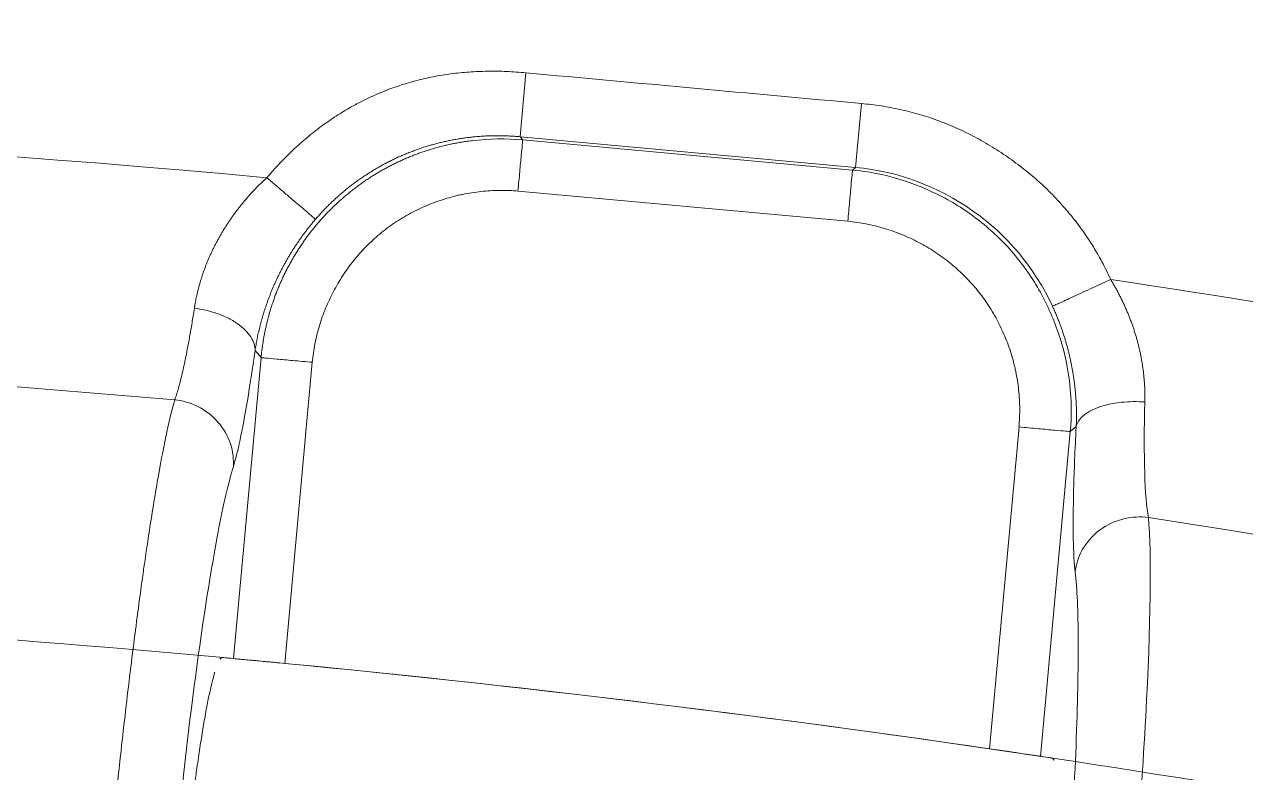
# Model space of a CAD drawing. Header units: millimetres. Extents: x 54 to 845, y 135 to 830.
# Drawn here: x 571.61 to 586.79, y 618.48 to 627.78 of the extents above; entities that cross this region are included whole.
import ezdxf

# ---------------------------------------------------------------- set-up
doc = ezdxf.new("R2010")
doc.units = ezdxf.units.MM
doc.layers.add('core', color=7, linetype='Continuous', lineweight=20)
doc.layers.add('part', color=7, linetype='Continuous', lineweight=20)

# ---------------------------------------------------------------- blocks, each defined once
blk = doc.blocks.new('电热管')
at = {"layer": 'part', "color": 6, "lineweight": 18}
blk.add_open_spline([(-1.624, 8.502), (-2.27, 9.47), (-3.712, 11.217), (-6.387, 13.321), (-9.315, 14.84), (-12.344, 15.8), (-15.328, 16.261), (-18.157, 16.3), (-20.753, 16.017), (-23.269, 15.461), (-25.688, 14.645), (-28.063, 13.55), (-30.646, 12.028), (-33.388, 9.916), (-36.122, 7.111), (-38.455, 3.936), (-40.355, 0.466), (-41.793, -3.236), (-42.76, -7.102), (-43.248, -11.063), (-43.262, -15.053), (-42.818, -19.01), (-41.935, -22.885), (-40.635, -26.64), (-38.94, -30.243), (-36.873, -33.654), (-34.2, -37.19), (-30.826, -40.713), (-26.685, -44.036), (-22.162, -46.813), (-17.326, -49.01), (-12.253, -50.613), (-7.023, -51.606), (-1.718, -51.986), (3.587, -51.767), (8.832, -50.96), (13.962, -49.588), (18.923, -47.674), (24.445, -44.841), (30.298, -40.813), (36.111, -35.344), (41.059, -29.085), (45.052, -22.172), (48.037, -14.76), (49.962, -7.007), (50.822, 0.927), (50.618, 8.9), (49.377, 16.783), (47.132, 24.448), (43.936, 31.769), (39.861, 38.634), (34.978, 44.942), (29.378, 50.62), (23.139, 55.596), (16.358, 59.813), (9.136, 63.224), (1.575, 65.786), (-6.218, 67.49), (-14.149, 68.318), (-22.126, 68.277), (-30.058, 67.378), (-37.85, 65.635), (-45.414, 63.083), (-52.669, 59.761), (-59.537, 55.71), (-65.96, 50.985), (-71.876, 45.635), (-77.232, 39.718), (-81.982, 33.303), (-86.081, 26.454), (-89.496, 19.244), (-92.209, 11.746), (-94.197, 4.026), (-95.45, -3.848), (-95.971, -11.808), (-95.754, -19.784), (-94.807, -27.707), (-93.15, -35.511), (-90.8, -43.132), (-87.78, -50.508), (-84.124, -57.59), (-79.863, -64.327), (-75.028, -70.669), (-69.666, -76.573), (-63.171, -82.602), (-55.397, -88.494), (-46.258, -93.932), (-36.577, -98.326), (-26.471, -101.627), (-16.065, -103.819), (-5.481, -104.873), (5.154, -104.793), (15.718, -103.595), (26.093, -101.291), (36.172, -97.928), (45.854, -93.547), (55.037, -88.194), (63.635, -81.943), (71.56, -74.861), (78.735, -67.024), (85.102, -58.523), (90.603, -49.44), (95.193, -39.863), (98.842, -29.887), (101.515, -19.606), (103.196, -9.118), (103.883, 1.478), (103.571, 12.089), (102.27, 22.621), (100.007, 32.989), (96.799, 43.107), (92.677, 52.889), (87.69, 62.259), (81.881, 71.14), (75.299, 79.461), (68.01, 87.164), (60.071, 94.194), (51.542, 100.497), (42.497, 106.035), (33.006, 110.771), (23.142, 114.667), (12.983, 117.703), (2.607, 119.867), (-7.913, 121.143), (-18.501, 121.527), (-29.085, 121.027), (-39.592, 119.65), (-49.948, 117.404), (-60.083, 114.315), (-69.931, 110.412), (-79.425, 105.718), (-88.504, 100.271), (-97.117, 94.116), (-105.209, 87.292), (-112.73, 79.84), (-119.637, 71.817), (-125.892, 63.277), (-131.456, 54.274), (-136.295, 44.864), (-140.391, 35.11), (-143.723, 25.073), (-146.268, 14.809), (-148.021, 4.379), (-148.977, -6.154), (-149.132, -16.728), (-148.485, -27.282), (-147.048, -37.755), (-144.836, -48.09), (-141.861, -58.229), (-138.14, -68.117), (-133.702, -77.703), (-128.575, -86.94), (-122.786, -95.776), (-116.366, -104.165), (-109.358, -112.066), (-101.802, -119.442), (-93.737, -126.253), (-85.205, -132.465), (-76.255, -138.056), (-66.933, -142.999), (-57.284, -147.27), (-47.357, -150.849), (-37.207, -153.725), (-26.882, -155.888), (-16.433, -157.326), (-5.913, -158.034), (4.628, -158.017), (15.141, -157.279), (25.58, -155.824), (35.894, -153.657), (46.037, -150.796), (55.963, -147.258), (65.627, -143.061), (74.983, -138.222), (84.593, -132.408), (94.326, -125.5), (104.016, -117.392), (113.029, -108.539), (121.317, -99.004), (128.834, -88.852), (135.529, -78.143), (141.367, -66.947), (146.321, -55.338), (150.363, -43.383), (153.471, -31.154), (155.636, -18.725), (156.848, -6.166), (157.099, 6.446), (156.397, 19.037), (154.751, 31.537), (152.169, 43.874), (148.675, 55.981), (144.292, 67.794), (139.042, 79.248), (132.96, 90.281), (126.088, 100.837), (118.46, 110.857), (110.122, 120.289), (101.179, 129.036), (91.806, 136.972), (82.202, 144.01), (72.528, 150.153), (62.872, 155.45), (53.314, 159.954), (45.026, 163.277), (38.059, 165.708), (32.384, 167.474), (26.537, 169.084), (20.175, 170.601), (12.966, 172.027), (4.823, 173.269), (-4.25, 174.204), (-13.494, 174.662), (-22.773, 174.64), (-31.956, 174.163), (-41.657, 173.144), (-51.835, 171.5), (-62.44, 169.147), (-73.41, 165.997), (-84.669, 161.964), (-96.131, 156.972), (-107.697, 150.949), (-118.575, 144.242), (-128.704, 136.994), (-138.056, 129.351), (-147.148, 120.864), (-155.885, 111.517), (-164.174, 101.315), (-171.922, 90.267), (-179.028, 78.392), (-185.38, 65.72), (-190.576, 53.033), (-194.706, 40.493), (-197.076, 31.307), (-198.427, 24.992), (-199.044, 21.83), (-199.557, 18.964), (-199.963, 16.469), (-200.312, 14.167), (-200.522, 12.66), (-200.625, 11.885)], degree=3, knots=[0, 0, 0, 0, 0.001584, 0.003143, 0.004662, 0.006125, 0.007517, 0.008823, 0.010028, 0.011121, 0.012381, 0.013552, 0.014733, 0.01652, 0.018321, 0.020134, 0.021952, 0.023778, 0.025612, 0.027449, 0.029286, 0.031118, 0.032944, 0.034772, 0.036604, 0.038441, 0.040279, 0.042726, 0.045167, 0.047603, 0.050047, 0.052495, 0.054945, 0.057393, 0.059835, 0.062274, 0.064718, 0.067166, 0.069616, 0.073287, 0.076953, 0.080614, 0.084284, 0.087957, 0.09163, 0.095298, 0.098961, 0.102631, 0.106304, 0.109978, 0.113651, 0.117318, 0.120984, 0.124656, 0.128331, 0.132005, 0.135679, 0.139349, 0.143016, 0.146686, 0.15036, 0.154035, 0.15771, 0.161382, 0.165052, 0.16872, 0.172392, 0.176066, 0.179741, 0.183415, 0.187088, 0.190759, 0.194427, 0.198098, 0.201771, 0.205445, 0.209119, 0.212792, 0.216465, 0.220134, 0.223803, 0.227473, 0.231146, 0.234819, 0.238492, 0.243388, 0.248282, 0.253171, 0.258063, 0.262957, 0.267852, 0.272747, 0.27764, 0.282531, 0.287419, 0.29231, 0.297203, 0.302096, 0.306988, 0.311879, 0.316768, 0.321655, 0.326544, 0.331434, 0.336325, 0.341215, 0.346103, 0.35099, 0.355875, 0.360761, 0.365648, 0.370535, 0.375423, 0.380309, 0.385194, 0.390077, 0.394959, 0.399842, 0.404726, 0.40961, 0.414494, 0.419377, 0.424258, 0.429138, 0.434016, 0.438896, 0.443776, 0.448656, 0.453536, 0.458415, 0.463293, 0.468169, 0.473043, 0.477919, 0.482795, 0.487671, 0.492547, 0.497421, 0.502295, 0.507168, 0.512038, 0.516909, 0.52178, 0.526652, 0.531523, 0.536393, 0.541263, 0.546132, 0.550999, 0.555864, 0.560731, 0.565597, 0.570463, 0.575329, 0.580194, 0.585059, 0.589922, 0.594783, 0.599644, 0.604505, 0.609366, 0.614227, 0.619087, 0.623947, 0.628806, 0.633663, 0.638519, 0.643374, 0.64823, 0.653085, 0.65794, 0.662795, 0.667649, 0.672502, 0.677354, 0.683173, 0.688992, 0.694811, 0.70063, 0.706448, 0.712265, 0.718081, 0.723895, 0.729707, 0.735518, 0.74133, 0.747141, 0.752951, 0.758761, 0.764568, 0.770373, 0.776177, 0.781981, 0.787785, 0.793589, 0.799391, 0.805192, 0.810991, 0.816788, 0.822479, 0.827964, 0.833244, 0.838318, 0.843187, 0.84785, 0.850661, 0.853392, 0.856069, 0.859047, 0.862435, 0.866232, 0.870436, 0.875046, 0.879026, 0.883265, 0.88776, 0.892511, 0.897517, 0.902776, 0.908287, 0.914047, 0.920055, 0.926309, 0.931706, 0.937271, 0.943002, 0.948897, 0.954953, 0.96117, 0.967545, 0.974076, 0.980758, 0.986489, 0.992324, 0.99387, 0.995421, 0.99678, 0.997896, 0.998918, 1, 1, 1, 1], dxfattribs=at)

msp = doc.modelspace()

# ---------------------------------------------------------------- linework, layer by layer
at = {"layer": 'core', "lineweight": 13}
for p, q in [((577.842, 627.178), (577.769, 626.383)), ((581.942, 626.001), (582.015, 626.796)), ((581.942, 626.001), (577.769, 626.383)), ((577.769, 626.383), (577.802, 626.344)), ((577.802, 626.344), (581.903, 625.969)), ((581.903, 625.969), (581.942, 626.001)), ((574.549, 623.636), (574.474, 623.726)), ((574.207, 619.894), (574.549, 623.636)), ((584.685, 622.778), (584.611, 622.716)), ((584.611, 622.716), (584.242, 618.678))]:
    msp.add_line(p, q, dxfattribs=at)
at = {"layer": 'core', "lineweight": 18}
for p, q in [((581.845, 625.332), (577.744, 625.707)), ((575.186, 623.578), (574.844, 619.834)), ((583.608, 618.772), (583.974, 622.774))]:
    msp.add_line(p, q, dxfattribs=at)
for centre, radius, start, end in [((559.684, 454.996), 201.12, 0, 180), ((557.736, 441.952), 178.703, 81.67571, 84.50641)]:
    msp.add_arc(centre, radius, start, end, dxfattribs=at)
msp.add_ellipse((559.122, 451.164), major_axis=(-172.047, 25.883), ratio=0.973589, start_param=4.712037, end_param=4.712849, dxfattribs=at)
at = {"layer": 'core', "lineweight": 13}
for points, degree in [([(762.763, 454.996), (762.763, 458.319), (762.599, 464.965), (761.866, 474.91), (760.645, 484.806), (758.94, 494.631), (756.756, 504.36), (754.096, 513.971), (750.968, 523.439), (747.379, 532.742), (743.339, 541.859), (738.855, 550.765), (733.94, 559.442), (728.605, 567.866), (722.864, 576.019), (716.729, 583.88), (710.216, 591.43), (703.34, 598.652), (696.118, 605.528), (688.567, 612.041), (680.706, 618.176), (672.554, 623.918), (664.129, 629.253), (655.453, 634.168), (646.546, 638.651), (637.43, 642.692), (628.127, 646.281), (618.658, 649.409), (609.048, 652.068), (599.319, 654.253), (589.494, 655.958), (579.597, 657.178), (569.653, 657.912), (559.684, 658.157), (549.715, 657.912), (539.771, 657.178), (529.874, 655.958), (520.049, 654.253), (510.32, 652.068), (500.71, 649.409), (491.241, 646.281), (481.938, 642.692), (472.822, 638.651), (463.915, 634.168), (455.239, 629.253), (446.814, 623.918), (438.662, 618.176), (430.8, 612.041), (423.25, 605.528), (416.028, 598.652), (409.152, 591.43), (402.639, 583.88), (396.504, 576.019), (390.762, 567.866), (385.428, 559.442), (380.513, 550.765), (376.029, 541.859), (371.988, 532.742), (368.4, 523.439), (365.272, 513.971), (362.612, 504.36), (360.427, 494.631), (358.723, 484.806), (357.502, 474.91), (356.769, 464.965), (356.605, 458.319), (356.605, 454.996)], 3), ([(574.62, 625.874), (575.893, 627.36), (577.842, 627.178)], 2), ([(582.015, 626.796), (580.624, 626.923), (579.233, 627.051), (577.842, 627.178)], 3), ([(582.015, 626.796), (583.016, 626.707), (584.697, 625.52), (585.114, 624.608)], 2), ([(577.802, 626.344), (577.593, 626.363), (577.382, 626.359), (577.175, 626.333)], 3), ([(585.583, 621.649), (585.537, 621.894), (585.521, 622.413), (585.538, 623.085)], 3)]:
    msp.add_open_spline(points, degree=degree, dxfattribs=at)
for points, knots in [([(574.62, 625.874), (563.545, 626.89), (546.822, 626.902), (530.294, 624.699), (519.358, 622.744), (513.931, 621.524), (503.201, 618.603), (497.898, 616.904), (487.48, 613.047), (482.364, 610.891), (467.308, 603.744), (457.66, 598.08), (439.527, 585.187), (431.041, 577.959), (419.335, 566.083), (415.604, 561.952), (408.511, 553.388), (405.15, 548.956), (395.661, 535.26), (390.127, 525.595), (384.29, 513.015), (383.177, 510.474), (381.061, 505.351), (378.051, 497.605), (375.547, 489.717), (374.111, 484.435)], [0, 0, 0, 0, 0.125, 0.1875, 0.1875, 0.25, 0.25, 0.3125, 0.3125, 0.375, 0.375, 0.5, 0.5, 0.625, 0.625, 0.6875, 0.6875, 0.75, 0.75, 0.875, 0.875, 0.90625, 0.90625, 0.9375, 1, 1, 1, 1]), ([(577.769, 626.383), (577.76, 626.384), (577.741, 626.386), (577.713, 626.388), (577.684, 626.39), (577.656, 626.391), (577.627, 626.393), (577.599, 626.394), (577.57, 626.395), (577.542, 626.396), (577.513, 626.396), (577.485, 626.396), (577.456, 626.396), (577.428, 626.395), (577.399, 626.395), (577.37, 626.394), (577.342, 626.392), (577.313, 626.391), (577.284, 626.389), (577.256, 626.387), (577.227, 626.384), (577.198, 626.382), (577.17, 626.379), (577.132, 626.374), (577.084, 626.368), (577.028, 626.36), (576.971, 626.351), (576.916, 626.34), (576.86, 626.329), (576.804, 626.316), (576.749, 626.303), (576.695, 626.288), (576.64, 626.273), (576.587, 626.256), (576.533, 626.239), (576.48, 626.22), (576.427, 626.201), (576.375, 626.18), (576.323, 626.159), (576.272, 626.137), (576.221, 626.114), (576.171, 626.089), (576.122, 626.064), (576.072, 626.039), (576.024, 626.012), (575.976, 625.984), (575.928, 625.956), (575.882, 625.926), (575.836, 625.896), (575.79, 625.865), (575.745, 625.834), (575.701, 625.801), (575.657, 625.768), (575.614, 625.734), (575.572, 625.699), (575.531, 625.664), (575.49, 625.628), (575.45, 625.591), (575.411, 625.554), (575.372, 625.516), (575.334, 625.477), (575.297, 625.437), (575.261, 625.397), (575.237, 625.37), (575.226, 625.357)], [0, 0, 0, 0, 0.009967, 0.019942, 0.029923, 0.039912, 0.049908, 0.059911, 0.069921, 0.079938, 0.089962, 0.099994, 0.110032, 0.120078, 0.130131, 0.140192, 0.150259, 0.160334, 0.170416, 0.180505, 0.190602, 0.200706, 0.210817, 0.220935, 0.241002, 0.261037, 0.281041, 0.301014, 0.320956, 0.340866, 0.360746, 0.380595, 0.400413, 0.4202, 0.439956, 0.459683, 0.479378, 0.499044, 0.518679, 0.538284, 0.557859, 0.577404, 0.596919, 0.616404, 0.63586, 0.655286, 0.674682, 0.694049, 0.713387, 0.732695, 0.751975, 0.771225, 0.790446, 0.809639, 0.828803, 0.847938, 0.867045, 0.886123, 0.905173, 0.924194, 0.943188, 0.962153, 0.98109, 1, 1, 1, 1]), ([(574.549, 623.636), (574.55, 623.646), (574.551, 623.664), (574.554, 623.692), (574.558, 623.72), (574.561, 623.747), (574.565, 623.775), (574.569, 623.802), (574.573, 623.83), (574.578, 623.857), (574.582, 623.885), (574.587, 623.912), (574.593, 623.94), (574.598, 623.967), (574.604, 623.994), (574.61, 624.021), (574.616, 624.049), (574.623, 624.076), (574.629, 624.103), (574.637, 624.13), (574.644, 624.156), (574.651, 624.183), (574.659, 624.21), (574.667, 624.237), (574.675, 624.263), (574.684, 624.29), (574.693, 624.316), (574.702, 624.343), (574.711, 624.369), (574.72, 624.395), (574.73, 624.421), (574.74, 624.447), (574.75, 624.473), (574.761, 624.499), (574.772, 624.525), (574.782, 624.55), (574.794, 624.576), (574.805, 624.601), (574.817, 624.627), (574.829, 624.652), (574.841, 624.677), (574.853, 624.702), (574.866, 624.727), (574.879, 624.751), (574.892, 624.776), (574.905, 624.8), (574.918, 624.825), (574.932, 624.849), (574.946, 624.873), (574.96, 624.897), (574.975, 624.921), (574.989, 624.945), (575.004, 624.968), (575.019, 624.992), (575.034, 625.015), (575.05, 625.038), (575.066, 625.061), (575.082, 625.084), (575.098, 625.107), (575.114, 625.129), (575.131, 625.152), (575.147, 625.174), (575.164, 625.196), (575.182, 625.218), (575.199, 625.24), (575.217, 625.262), (575.234, 625.283), (575.252, 625.304), (575.27, 625.325), (575.289, 625.346), (575.307, 625.367), (575.326, 625.388), (575.345, 625.408), (575.364, 625.429), (575.384, 625.449), (575.403, 625.468), (575.423, 625.488), (575.443, 625.508), (575.463, 625.527), (575.483, 625.546), (575.504, 625.565), (575.524, 625.584), (575.545, 625.603), (575.566, 625.621), (575.587, 625.639), (575.608, 625.657), (575.63, 625.675), (575.651, 625.693), (575.673, 625.71), (575.695, 625.727), (575.717, 625.744), (575.74, 625.761), (575.762, 625.778), (575.785, 625.794), (575.807, 625.81), (575.83, 625.826), (575.853, 625.842), (575.876, 625.857), (575.9, 625.873), (575.923, 625.888), (575.947, 625.903), (575.97, 625.917), (575.994, 625.932), (576.018, 625.946), (576.042, 625.96), (576.067, 625.974), (576.091, 625.987), (576.116, 626), (576.14, 626.014), (576.165, 626.026), (576.19, 626.039), (576.215, 626.051), (576.24, 626.064), (576.265, 626.075), (576.291, 626.087), (576.316, 626.099), (576.342, 626.11), (576.367, 626.121), (576.393, 626.131), (576.419, 626.142), (576.445, 626.152), (576.471, 626.162), (576.497, 626.172), (576.523, 626.182), (576.55, 626.191), (576.576, 626.2), (576.603, 626.209), (576.629, 626.217), (576.656, 626.225), (576.683, 626.233), (576.71, 626.241), (576.736, 626.249), (576.763, 626.256), (576.79, 626.263), (576.818, 626.27), (576.845, 626.276), (576.872, 626.283), (576.899, 626.289), (576.927, 626.295), (576.954, 626.3), (576.981, 626.305), (577.009, 626.31), (577.036, 626.315), (577.064, 626.32), (577.092, 626.324), (577.119, 626.328), (577.147, 626.331), (577.165, 626.334), (577.175, 626.335)], [0, 0, 0, 0, 0.006843, 0.013686, 0.020528, 0.027371, 0.034214, 0.041057, 0.047899, 0.054742, 0.061585, 0.068427, 0.07527, 0.082112, 0.088955, 0.095798, 0.10264, 0.109483, 0.116325, 0.123168, 0.130011, 0.136853, 0.143696, 0.150539, 0.157381, 0.164224, 0.171067, 0.17791, 0.184753, 0.191595, 0.198438, 0.205281, 0.212124, 0.218967, 0.22581, 0.232653, 0.239496, 0.24634, 0.253183, 0.260026, 0.26687, 0.273713, 0.280557, 0.2874, 0.294244, 0.301087, 0.307931, 0.314775, 0.321619, 0.328463, 0.335307, 0.342151, 0.348996, 0.35584, 0.362685, 0.369529, 0.376374, 0.383219, 0.390064, 0.396909, 0.403754, 0.410599, 0.417445, 0.42429, 0.431136, 0.437981, 0.444827, 0.451673, 0.458519, 0.465366, 0.472212, 0.479059, 0.485905, 0.492752, 0.499599, 0.506446, 0.513294, 0.520141, 0.526989, 0.533836, 0.540684, 0.547532, 0.554381, 0.561229, 0.568078, 0.574926, 0.581775, 0.588625, 0.595474, 0.602323, 0.609173, 0.616023, 0.622873, 0.629723, 0.636574, 0.643424, 0.650275, 0.657126, 0.663978, 0.670829, 0.677681, 0.684533, 0.691385, 0.698237, 0.70509, 0.711943, 0.718796, 0.725649, 0.732503, 0.739356, 0.74621, 0.753065, 0.759919, 0.766774, 0.773629, 0.780484, 0.78734, 0.794195, 0.801051, 0.807908, 0.814764, 0.821621, 0.828478, 0.835335, 0.842193, 0.849051, 0.855909, 0.862768, 0.869626, 0.876485, 0.883345, 0.890204, 0.897064, 0.903924, 0.910785, 0.917646, 0.924507, 0.931368, 0.93823, 0.945092, 0.951954, 0.958817, 0.96568, 0.972543, 0.979407, 0.986271, 0.993135, 1, 1, 1, 1]), ([(577.802, 626.344), (577.801, 626.338), (577.799, 626.318), (577.793, 626.251), (577.789, 626.205), (577.778, 626.091), (577.772, 626.023), (577.759, 625.873), (577.751, 625.792), (577.743, 625.707)], [0, 0, 0, 0, 0.25, 0.25, 0.5, 0.5, 0.75, 0.75, 1, 1, 1, 1]), ([(581.845, 625.332), (581.853, 625.416), (581.86, 625.498), (581.874, 625.648), (581.88, 625.716), (581.89, 625.83), (581.895, 625.876), (581.901, 625.943), (581.903, 625.963), (581.903, 625.969)], [0, 0, 0, 0, 0.25, 0.25, 0.5, 0.5, 0.75, 0.75, 1, 1, 1, 1]), ([(584.611, 622.716), (584.646, 623.108), (584.579, 623.702), (584.274, 624.426), (583.945, 624.916), (583.524, 625.328), (582.867, 625.759), (582.295, 625.933), (581.903, 625.969)], [0, 0, 0, 0, 0.25, 0.375, 0.5, 0.625, 0.75, 1, 1, 1, 1]), ([(575.226, 625.357), (575.222, 625.36), (575.216, 625.365), (575.197, 625.381), (575.184, 625.392), (575.151, 625.421), (575.131, 625.438), (575.084, 625.477), (575.058, 625.5), (575, 625.549), (574.968, 625.576), (574.902, 625.633), (574.867, 625.663), (574.797, 625.723), (574.761, 625.754), (574.689, 625.815), (574.654, 625.845), (574.62, 625.874)], [0, 0, 0, 0, 0.125, 0.125, 0.25, 0.25, 0.375, 0.375, 0.5, 0.5, 0.625, 0.625, 0.75, 0.75, 0.875, 0.875, 1, 1, 1, 1]), ([(573.475, 623.112), (552.052, 624.973), (508.065, 620.987), (447.941, 592.451), (401.382, 545.094), (382.789, 505.09), (377.102, 484.553)], [0, 0, 0, 0, 0.247, 0.5, 0.753, 1, 1, 1, 1]), ([(584.39, 624.275), (584.394, 624.277), (584.401, 624.281), (584.424, 624.291), (584.44, 624.298), (584.479, 624.316), (584.503, 624.327), (584.558, 624.353), (584.59, 624.367), (584.659, 624.399), (584.697, 624.416), (584.776, 624.453), (584.818, 624.472), (584.903, 624.511), (584.946, 624.531), (585.031, 624.57), (585.073, 624.589), (585.114, 624.608)], [0, 0, 0, 0, 0.125, 0.125, 0.25, 0.25, 0.375, 0.375, 0.5, 0.5, 0.625, 0.625, 0.75, 0.75, 0.875, 0.875, 1, 1, 1, 1]), ([(737.945, 436.315), (738.372, 441.877), (738.527, 447.462), (738.298, 458.609), (737.916, 464.171), (736.944, 472.446), (736.36, 476.566), (735.63, 480.651), (735.111, 483.366), (734.836, 484.718), (733.381, 491.458), (731.965, 496.773), (729.464, 504.648), (728.567, 507.257), (726.648, 512.439), (725.625, 515.013), (722.365, 522.679), (719.937, 527.715), (711.964, 542.427), (699.488, 560.997), (683.733, 576.934), (666.633, 591.286), (657.409, 597.67), (642.854, 605.874), (637.884, 608.38), (631.526, 611.225), (630.247, 611.779), (627.676, 612.859), (623.8, 614.435), (619.876, 615.877), (615.931, 617.226), (614.612, 617.661), (611.97, 618.498), (607.997, 619.707), (598.664, 622.204), (590.56, 623.791), (585.114, 624.608)], [0, 0, 0, 0, 0.0625, 0.0625, 0.125, 0.125, 0.15625, 0.171875, 0.171875, 0.1875, 0.1875, 0.25, 0.25, 0.28125, 0.28125, 0.3125, 0.3125, 0.375, 0.375, 0.5, 0.625, 0.625, 0.75, 0.75, 0.8125, 0.8125, 0.828125, 0.828125, 0.84375, 0.875, 0.875, 0.890625, 0.890625, 0.90625, 0.9375, 1, 1, 1, 1]), ([(574.474, 623.726), (574.474, 623.752), (574.47, 623.78), (574.452, 623.836), (574.439, 623.865), (574.402, 623.922), (574.379, 623.951), (574.323, 624.007), (574.29, 624.034), (574.217, 624.085), (574.177, 624.108), (574.091, 624.151), (574.046, 624.169), (573.953, 624.202), (573.906, 624.215), (573.811, 624.237), (573.764, 624.245), (573.719, 624.25)], [0, 0, 0, 0, 0.125, 0.125, 0.25, 0.25, 0.375, 0.375, 0.5, 0.5, 0.625, 0.625, 0.75, 0.75, 0.875, 0.875, 1, 1, 1, 1]), ([(575.186, 623.578), (575.101, 623.586), (575.02, 623.593), (574.87, 623.607), (574.802, 623.613), (574.688, 623.624), (574.642, 623.628), (574.575, 623.634), (574.555, 623.636), (574.549, 623.636)], [0, 0, 0, 0, 0.25, 0.25, 0.5, 0.5, 0.75, 0.75, 1, 1, 1, 1]), ([(573.475, 623.112), (573.413, 622.897), (573.31, 622.417), (573.161, 621.509), (573.045, 620.704), (572.928, 619.797), (572.814, 618.82), (572.705, 617.792), (572.57, 616.381), (572.427, 614.611), (572.351, 613.334), (572.272, 611.617), (572.267, 610.738), (572.31, 610.294)], [0, 0, 0, 0, 0.125, 0.1875, 0.25, 0.3125, 0.375, 0.4375, 0.5, 0.625, 0.75, 0.75, 1, 1, 1, 1]), ([(574.204, 622.281), (574.21, 622.37), (574.2, 622.467), (574.137, 622.659), (574.084, 622.754), (573.942, 622.915), (573.854, 622.982), (573.667, 623.075), (573.568, 623.102), (573.475, 623.112)], [0, 0, 0, 0, 0.25, 0.25, 0.5, 0.5, 0.75, 0.75, 1, 1, 1, 1]), ([(584.685, 622.778), (584.69, 622.8), (584.699, 622.822), (584.727, 622.867), (584.746, 622.889), (584.793, 622.931), (584.822, 622.951), (584.888, 622.988), (584.926, 623.005), (585.009, 623.035), (585.054, 623.048), (585.148, 623.068), (585.197, 623.076), (585.296, 623.086), (585.346, 623.089), (585.444, 623.09), (585.492, 623.088), (585.538, 623.085)], [0, 0, 0, 0, 0.125, 0.125, 0.25, 0.25, 0.375, 0.375, 0.5, 0.5, 0.625, 0.625, 0.75, 0.75, 0.875, 0.875, 1, 1, 1, 1]), ([(584.611, 622.716), (584.605, 622.717), (584.585, 622.719), (584.518, 622.725), (584.472, 622.729), (584.358, 622.739), (584.29, 622.746), (584.14, 622.759), (584.058, 622.767), (583.974, 622.775)], [0, 0, 0, 0, 0.25, 0.25, 0.5, 0.5, 0.75, 0.75, 1, 1, 1, 1]), ([(584.311, 608.82), (584.374, 609.033), (584.481, 609.511), (584.638, 610.418), (584.762, 611.225), (584.887, 612.133), (585.009, 613.111), (585.127, 614.14), (585.274, 615.552), (585.432, 617.321), (585.605, 619.874), (585.623, 621.199), (585.583, 621.649)], [0, 0, 0, 0, 0.125, 0.1875, 0.25, 0.3125, 0.375, 0.4375, 0.5, 0.625, 0.75, 1, 1, 1, 1]), ([(585.583, 621.649), (585.488, 621.661), (585.276, 621.654), (584.96, 621.509), (584.739, 621.252), (584.682, 621.059), (584.672, 620.969)], [0, 0, 0, 0, 0.25085, 0.501673, 0.752496, 1, 1, 1, 1]), ([(735.165, 437.424), (735.554, 442.859), (735.678, 448.315), (735.405, 459.208), (735.007, 464.644), (734.023, 472.737), (733.435, 476.768), (732.705, 480.766), (732.187, 483.423), (731.913, 484.748), (731.043, 488.708), (730.402, 491.33), (728.996, 496.541), (728.23, 499.13), (724.094, 511.998), (719.792, 522.042), (709.384, 541.147), (691.066, 568.333), (665.69, 589.653), (637.352, 605.735), (627.412, 610.221), (606.891, 617.346), (596.31, 619.984), (585.583, 621.649)], [0, 0, 0, 0, 0.0625, 0.0625, 0.125, 0.125, 0.15625, 0.171875, 0.171875, 0.1875, 0.1875, 0.21875, 0.21875, 0.25, 0.25, 0.375, 0.375, 0.5, 0.75, 0.75, 0.875, 0.875, 1, 1, 1, 1])]:
    msp.add_open_spline(points, degree=3, knots=knots, dxfattribs=at)
at = {"layer": 'core', "lineweight": 18}
for points in [[(581.942, 626.001), (583.001, 625.906), (583.948, 625.238), (584.39, 624.275)], [(574.474, 623.726), (574.442, 623.497), (574.379, 623.083), (574.286, 622.587), (574.231, 622.366), (574.204, 622.281)], [(584.672, 620.969), (584.66, 621.074), (584.644, 621.348), (584.649, 621.975), (584.67, 622.492), (584.685, 622.778)], [(574.204, 622.281), (574.144, 622.088), (574.016, 621.534), (573.799, 620.209), (573.583, 618.512), (573.389, 616.622), (573.239, 614.735), (573.146, 613.048), (573.121, 611.731), (573.146, 611.176), (573.171, 610.98)], [(583.636, 609.645), (583.696, 609.834), (583.823, 610.38), (584.039, 611.698), (584.255, 613.393), (584.45, 615.286), (584.6, 617.179), (584.694, 618.875), (584.72, 620.205), (584.696, 620.769), (584.672, 620.969)], [(574.066, 619.907), (574.113, 619.903), (574.16, 619.899), (574.207, 619.894)]]:
    msp.add_open_spline(points, degree=3, dxfattribs=at)
for points, knots in [([(573.719, 624.25), (573.72, 624.257), (573.722, 624.269), (573.725, 624.289), (573.728, 624.308), (573.732, 624.328), (573.736, 624.347), (573.739, 624.367), (573.743, 624.386), (573.748, 624.406), (573.752, 624.426), (573.757, 624.445), (573.762, 624.465), (573.767, 624.485), (573.772, 624.505), (573.777, 624.524), (573.783, 624.544), (573.788, 624.564), (573.794, 624.584), (573.8, 624.604), (573.807, 624.624), (573.813, 624.644), (573.82, 624.664), (573.826, 624.684), (573.833, 624.704), (573.841, 624.724), (573.848, 624.744), (573.856, 624.764), (573.863, 624.784), (573.871, 624.804), (573.879, 624.824), (573.888, 624.844), (573.896, 624.864), (573.905, 624.884), (573.913, 624.904), (573.922, 624.924), (573.932, 624.943), (573.941, 624.963), (573.951, 624.983), (573.96, 625.003), (573.97, 625.023), (573.98, 625.043), (573.991, 625.062), (574.001, 625.082), (574.012, 625.102), (574.023, 625.121), (574.034, 625.141), (574.045, 625.16), (574.056, 625.18), (574.068, 625.199), (574.079, 625.219), (574.091, 625.238), (574.103, 625.258), (574.116, 625.277), (574.128, 625.296), (574.141, 625.315), (574.153, 625.334), (574.166, 625.353), (574.179, 625.372), (574.193, 625.391), (574.206, 625.41), (574.22, 625.429), (574.234, 625.448), (574.248, 625.466), (574.262, 625.485), (574.277, 625.504), (574.291, 625.522), (574.306, 625.54), (574.321, 625.559), (574.336, 625.577), (574.351, 625.595), (574.367, 625.613), (574.382, 625.631), (574.398, 625.649), (574.414, 625.667), (574.43, 625.685), (574.447, 625.702), (574.463, 625.72), (574.48, 625.737), (574.497, 625.755), (574.514, 625.772), (574.531, 625.789), (574.549, 625.807), (574.566, 625.824), (574.584, 625.841), (574.602, 625.857), (574.614, 625.868), (574.62, 625.874)], [0, 0, 0, 0, 0.0118, 0.023585, 0.035354, 0.047109, 0.05885, 0.070577, 0.082292, 0.093994, 0.105685, 0.117364, 0.129033, 0.140692, 0.152341, 0.163982, 0.175613, 0.187237, 0.198853, 0.210463, 0.222066, 0.233663, 0.245254, 0.256841, 0.268424, 0.280002, 0.291577, 0.303149, 0.314719, 0.326287, 0.337853, 0.349419, 0.360984, 0.37255, 0.384116, 0.395683, 0.407252, 0.418823, 0.430396, 0.441973, 0.453554, 0.465139, 0.476729, 0.488323, 0.499924, 0.511532, 0.523146, 0.534767, 0.546397, 0.558035, 0.569682, 0.581339, 0.593006, 0.604684, 0.616373, 0.628074, 0.639788, 0.651515, 0.663255, 0.675009, 0.686779, 0.698564, 0.710364, 0.722182, 0.734017, 0.745869, 0.75774, 0.76963, 0.78154, 0.79347, 0.80542, 0.817393, 0.829387, 0.841405, 0.853446, 0.865511, 0.8776, 0.889715, 0.901856, 0.914024, 0.926219, 0.938442, 0.950694, 0.962975, 0.975286, 0.987627, 1, 1, 1, 1]), ([(577.744, 625.707), (577.666, 625.714), (577.589, 625.717), (577.436, 625.715), (577.283, 625.706), (577.131, 625.682), (577.036, 625.663), (577.018, 625.659), (576.98, 625.65), (576.961, 625.645), (576.905, 625.631), (576.868, 625.62), (576.757, 625.586), (576.613, 625.533), (576.475, 625.468), (576.373, 625.413), (576.34, 625.394), (576.273, 625.354), (576.241, 625.333), (576.144, 625.268), (576.021, 625.176), (575.853, 625.02), (575.75, 624.906), (575.678, 624.815), (575.654, 624.784), (575.609, 624.722), (575.587, 624.69), (575.524, 624.593), (575.446, 624.461), (575.381, 624.322), (575.337, 624.215), (575.323, 624.179), (575.298, 624.106), (575.286, 624.069), (575.252, 623.958), (575.215, 623.808), (575.193, 623.655), (575.186, 623.578)], [0, 0, 0, 0, 0.0625, 0.0625, 0.125, 0.1875, 0.1875, 0.203125, 0.203125, 0.21875, 0.21875, 0.25, 0.25, 0.3125, 0.375, 0.375, 0.40625, 0.40625, 0.4375, 0.4375, 0.5, 0.5625, 0.625, 0.625, 0.65625, 0.65625, 0.6875, 0.6875, 0.75, 0.8125, 0.8125, 0.84375, 0.84375, 0.875, 0.875, 0.9375, 1, 1, 1, 1]), ([(575.226, 625.357), (575.221, 625.351), (575.211, 625.34), (575.197, 625.323), (575.183, 625.306), (575.169, 625.289), (575.155, 625.272), (575.141, 625.254), (575.128, 625.237), (575.114, 625.219), (575.101, 625.202), (575.088, 625.184), (575.074, 625.166), (575.061, 625.149), (575.048, 625.131), (575.036, 625.113), (575.023, 625.095), (575.01, 625.076), (574.998, 625.058), (574.986, 625.04), (574.973, 625.021), (574.961, 625.003), (574.949, 624.984), (574.937, 624.966), (574.926, 624.947), (574.914, 624.928), (574.903, 624.909), (574.891, 624.89), (574.88, 624.871), (574.869, 624.852), (574.854, 624.826), (574.836, 624.793), (574.815, 624.753), (574.794, 624.713), (574.774, 624.674), (574.754, 624.634), (574.736, 624.594), (574.718, 624.554), (574.7, 624.515), (574.684, 624.475), (574.668, 624.436), (574.652, 624.397), (574.638, 624.358), (574.623, 624.319), (574.61, 624.28), (574.597, 624.241), (574.585, 624.203), (574.573, 624.165), (574.562, 624.127), (574.551, 624.089), (574.541, 624.052), (574.532, 624.014), (574.523, 623.977), (574.514, 623.941), (574.506, 623.904), (574.499, 623.868), (574.492, 623.832), (574.486, 623.796), (574.48, 623.761), (574.476, 623.738), (574.474, 623.726)], [0, 0, 0, 0, 0.011197, 0.022394, 0.03359, 0.044787, 0.055986, 0.067186, 0.078389, 0.089595, 0.100805, 0.11202, 0.123239, 0.134465, 0.145696, 0.156935, 0.168182, 0.179437, 0.1907, 0.201974, 0.213257, 0.224551, 0.235857, 0.247175, 0.258506, 0.26985, 0.281208, 0.29258, 0.303968, 0.315371, 0.326791, 0.350486, 0.374094, 0.397619, 0.421069, 0.444448, 0.467762, 0.491018, 0.51422, 0.537376, 0.560491, 0.583571, 0.606623, 0.629651, 0.652663, 0.675665, 0.698662, 0.721661, 0.744668, 0.767689, 0.79073, 0.813797, 0.836897, 0.860035, 0.883217, 0.906449, 0.929738, 0.953089, 0.976507, 1, 1, 1, 1]), ([(583.973, 622.774), (583.98, 622.852), (583.983, 622.929), (583.982, 623.082), (583.973, 623.235), (583.949, 623.387), (583.93, 623.481), (583.925, 623.5), (583.917, 623.538), (583.912, 623.557), (583.897, 623.613), (583.887, 623.65), (583.853, 623.761), (583.8, 623.905), (583.734, 624.043), (583.68, 624.145), (583.661, 624.178), (583.621, 624.244), (583.6, 624.277), (583.535, 624.374), (583.443, 624.497), (583.287, 624.665), (583.172, 624.767), (583.082, 624.84), (583.051, 624.864), (582.988, 624.909), (582.957, 624.931), (582.86, 624.994), (582.728, 625.072), (582.589, 625.137), (582.482, 625.181), (582.446, 625.194), (582.373, 625.22), (582.336, 625.232), (582.225, 625.266), (582.075, 625.303), (581.922, 625.325), (581.845, 625.332)], [0, 0, 0, 0, 0.0625, 0.0625, 0.125, 0.1875, 0.1875, 0.203125, 0.203125, 0.21875, 0.21875, 0.25, 0.25, 0.3125, 0.375, 0.375, 0.40625, 0.40625, 0.4375, 0.4375, 0.5, 0.5625, 0.625, 0.625, 0.65625, 0.65625, 0.6875, 0.6875, 0.75, 0.8125, 0.8125, 0.84375, 0.84375, 0.875, 0.875, 0.9375, 1, 1, 1, 1]), ([(585.114, 624.608), (585.118, 624.6), (585.128, 624.585), (585.141, 624.562), (585.154, 624.539), (585.167, 624.517), (585.18, 624.494), (585.193, 624.471), (585.205, 624.448), (585.217, 624.425), (585.229, 624.402), (585.24, 624.379), (585.252, 624.355), (585.263, 624.332), (585.274, 624.309), (585.285, 624.286), (585.295, 624.263), (585.305, 624.239), (585.316, 624.216), (585.325, 624.193), (585.335, 624.169), (585.344, 624.146), (585.353, 624.122), (585.362, 624.099), (585.371, 624.076), (585.379, 624.052), (585.388, 624.029), (585.396, 624.005), (585.404, 623.982), (585.411, 623.958), (585.418, 623.935), (585.426, 623.911), (585.433, 623.888), (585.439, 623.864), (585.446, 623.841), (585.452, 623.817), (585.458, 623.794), (585.464, 623.77), (585.469, 623.747), (585.475, 623.724), (585.48, 623.7), (585.485, 623.677), (585.49, 623.654), (585.494, 623.63), (585.498, 623.607), (585.502, 623.584), (585.506, 623.56), (585.51, 623.537), (585.513, 623.514), (585.517, 623.491), (585.52, 623.468), (585.522, 623.445), (585.525, 623.422), (585.527, 623.399), (585.529, 623.376), (585.531, 623.353), (585.533, 623.331), (585.535, 623.308), (585.536, 623.285), (585.537, 623.263), (585.538, 623.24), (585.539, 623.218), (585.539, 623.196), (585.539, 623.174), (585.54, 623.151), (585.539, 623.129), (585.539, 623.107), (585.539, 623.093), (585.538, 623.085)], [0, 0, 0, 0, 0.015954, 0.031865, 0.047733, 0.063559, 0.079345, 0.09509, 0.110797, 0.126465, 0.142096, 0.157692, 0.173252, 0.188778, 0.20427, 0.21973, 0.235159, 0.250556, 0.265925, 0.281264, 0.296575, 0.311859, 0.327117, 0.34235, 0.357558, 0.372743, 0.387905, 0.403045, 0.418164, 0.433262, 0.448342, 0.463403, 0.478446, 0.493472, 0.508483, 0.523478, 0.538458, 0.553425, 0.56838, 0.583322, 0.598253, 0.613173, 0.628084, 0.642986, 0.65788, 0.672767, 0.687647, 0.702522, 0.717391, 0.732257, 0.747119, 0.761978, 0.776835, 0.791691, 0.806547, 0.821404, 0.836261, 0.851121, 0.865983, 0.880849, 0.89572, 0.910595, 0.925476, 0.940364, 0.95526, 0.970164, 0.985077, 1, 1, 1, 1]), ([(584.654, 623.387), (584.653, 623.394), (584.651, 623.408), (584.647, 623.429), (584.644, 623.45), (584.64, 623.471), (584.636, 623.493), (584.632, 623.514), (584.628, 623.536), (584.624, 623.557), (584.619, 623.579), (584.615, 623.601), (584.61, 623.623), (584.605, 623.645), (584.6, 623.667), (584.595, 623.689), (584.589, 623.711), (584.583, 623.733), (584.578, 623.755), (584.572, 623.777), (584.565, 623.799), (584.559, 623.822), (584.552, 623.844), (584.546, 623.867), (584.539, 623.889), (584.531, 623.911), (584.524, 623.934), (584.517, 623.957), (584.509, 623.979), (584.501, 624.002), (584.493, 624.025), (584.484, 624.047), (584.476, 624.07), (584.467, 624.093), (584.458, 624.116), (584.449, 624.138), (584.44, 624.161), (584.43, 624.184), (584.42, 624.207), (584.411, 624.23), (584.4, 624.253), (584.393, 624.268), (584.39, 624.275)], [0, 0, 0, 0, 0.0238, 0.047641, 0.071525, 0.095453, 0.119427, 0.143449, 0.167521, 0.191643, 0.215818, 0.240048, 0.264334, 0.288677, 0.31308, 0.337544, 0.36207, 0.386661, 0.411318, 0.436041, 0.460834, 0.485697, 0.510632, 0.53564, 0.560724, 0.585884, 0.611122, 0.636439, 0.661837, 0.687317, 0.712881, 0.73853, 0.764266, 0.790089, 0.816002, 0.842005, 0.8681, 0.894288, 0.920571, 0.94695, 0.973426, 1, 1, 1, 1]), ([(584.685, 622.778), (584.686, 622.785), (584.686, 622.798), (584.687, 622.818), (584.687, 622.838), (584.688, 622.858), (584.688, 622.878), (584.688, 622.898), (584.688, 622.919), (584.688, 622.939), (584.688, 622.96), (584.688, 622.98), (584.687, 623.001), (584.687, 623.022), (584.686, 623.043), (584.685, 623.064), (584.684, 623.085), (584.683, 623.106), (584.681, 623.127), (584.68, 623.148), (584.678, 623.17), (584.677, 623.191), (584.675, 623.212), (584.673, 623.234), (584.67, 623.256), (584.668, 623.277), (584.665, 623.299), (584.663, 623.321), (584.66, 623.343), (584.657, 623.365), (584.655, 623.379), (584.654, 623.387)], [0, 0, 0, 0, 0.034883, 0.069715, 0.104498, 0.139235, 0.173928, 0.20858, 0.243194, 0.277771, 0.312314, 0.346826, 0.38131, 0.415767, 0.4502, 0.484613, 0.519007, 0.553384, 0.587749, 0.622102, 0.656447, 0.690787, 0.725123, 0.759458, 0.793795, 0.828136, 0.862485, 0.896843, 0.931213, 0.965598, 1, 1, 1, 1]), ([(574.066, 619.907), (574.059, 619.908), (574.051, 619.904), (574.04, 619.892), (574.037, 619.888), (574.035, 619.885)], [0, 0, 0, 0, 0.76864, 0.76864, 1, 1, 1, 1]), ([(574.207, 619.894), (574.21, 619.894), (574.223, 619.893), (574.249, 619.89), (574.274, 619.888), (574.284, 619.887), (574.303, 619.885), (574.314, 619.884), (574.348, 619.881), (574.374, 619.879), (574.41, 619.875), (574.417, 619.875), (574.432, 619.873), (574.455, 619.871), (574.479, 619.869), (574.529, 619.864), (574.564, 619.861), (574.621, 619.855), (574.64, 619.854), (574.679, 619.85), (574.699, 619.848), (574.759, 619.842), (574.801, 619.838), (574.844, 619.834)], [0, 0, 0, 0, 0.125, 0.25, 0.25, 0.3125, 0.3125, 0.375, 0.375, 0.5, 0.5, 0.53125, 0.53125, 0.5625, 0.625, 0.625, 0.75, 0.75, 0.8125, 0.8125, 0.875, 0.875, 1, 1, 1, 1]), ([(573.972, 619.726), (573.972, 619.725), (573.972, 619.723), (573.966, 619.704), (573.961, 619.685), (573.945, 619.624), (573.934, 619.579), (573.911, 619.48), (573.9, 619.426), (573.882, 619.337), (573.876, 619.307), (573.867, 619.259), (573.864, 619.243), (573.858, 619.21), (573.855, 619.193), (573.84, 619.108), (573.828, 619.036), (573.804, 618.886), (573.791, 618.807), (573.767, 618.642), (573.754, 618.557), (573.739, 618.445), (573.736, 618.422), (573.729, 618.377), (573.726, 618.354), (573.717, 618.284), (573.711, 618.237), (573.692, 618.095), (573.68, 617.999), (573.656, 617.801), (573.645, 617.701), (573.627, 617.547), (573.619, 617.469), (573.61, 617.39), (573.604, 617.337), (573.602, 617.31), (573.588, 617.178), (573.577, 617.071), (573.556, 616.858), (573.546, 616.751), (573.526, 616.536), (573.516, 616.428), (573.503, 616.267), (573.498, 616.212), (573.49, 616.105), (573.485, 616.052), (573.465, 615.787), (573.45, 615.582), (573.435, 615.332), (573.432, 615.283), (573.428, 615.209), (573.426, 615.185), (573.423, 615.136), (573.422, 615.112), (573.416, 614.992), (573.411, 614.9), (573.403, 614.721), (573.4, 614.634), (573.394, 614.467), (573.392, 614.387), (573.39, 614.29), (573.389, 614.271), (573.389, 614.234), (573.388, 614.178), (573.387, 614.125), (573.387, 614.022), (573.387, 613.958), (573.388, 613.838), (573.39, 613.782), (573.393, 613.705), (573.394, 613.681), (573.396, 613.645), (573.397, 613.634), (573.398, 613.612), (573.399, 613.601), (573.403, 613.548), (573.406, 613.511), (573.415, 613.447), (573.42, 613.419), (573.428, 613.386), (573.431, 613.376), (573.437, 613.36), (573.44, 613.353), (573.45, 613.337), (573.457, 613.331), (573.465, 613.331)], [0, 0, 0, 0, 0.001279, 0.001279, 0.0188, 0.0188, 0.053843, 0.053843, 0.088886, 0.088886, 0.106407, 0.106407, 0.115168, 0.115168, 0.123929, 0.123929, 0.158972, 0.158972, 0.194015, 0.194015, 0.229057, 0.229057, 0.237818, 0.237818, 0.246579, 0.246579, 0.2641, 0.2641, 0.299143, 0.299143, 0.334186, 0.334186, 0.351707, 0.360468, 0.360468, 0.369229, 0.369229, 0.404272, 0.404272, 0.439315, 0.439315, 0.474357, 0.474357, 0.491879, 0.491879, 0.5094, 0.5094, 0.579486, 0.579486, 0.597007, 0.597007, 0.605768, 0.605768, 0.614529, 0.614529, 0.649572, 0.649572, 0.684614, 0.684614, 0.719657, 0.719657, 0.728418, 0.728418, 0.737179, 0.7547, 0.7547, 0.789743, 0.789743, 0.824786, 0.824786, 0.842307, 0.842307, 0.851068, 0.851068, 0.859829, 0.859829, 0.894871, 0.894871, 0.929914, 0.929914, 0.947436, 0.947436, 0.964957, 0.964957, 1, 1, 1, 1]), ([(583.608, 618.772), (583.65, 618.766), (583.733, 618.754), (583.81, 618.743), (583.857, 618.736), (583.866, 618.734), (583.884, 618.732), (583.911, 618.728), (583.937, 618.724), (583.987, 618.716), (584.017, 618.712), (584.053, 618.706), (584.06, 618.705), (584.074, 618.703), (584.094, 618.7), (584.112, 618.698), (584.146, 618.693), (584.165, 618.69), (584.19, 618.686), (584.198, 618.685), (584.211, 618.683), (584.217, 618.682), (584.232, 618.68), (584.239, 618.679), (584.242, 618.678)], [0, 0, 0, 0, 0.125, 0.25, 0.25, 0.28125, 0.28125, 0.3125, 0.375, 0.375, 0.5, 0.5, 0.53125, 0.53125, 0.5625, 0.625, 0.625, 0.75, 0.75, 0.8125, 0.8125, 0.875, 0.875, 1, 1, 1, 1]), ([(584.408, 618.627), (584.406, 618.632), (584.405, 618.636), (584.396, 618.65), (584.389, 618.656), (584.381, 618.657)], [0, 0, 0, 0, 0.227203, 0.227203, 1, 1, 1, 1])]:
    msp.add_open_spline(points, degree=3, knots=knots, dxfattribs=at)
at = {"layer": 'core', "lineweight": 13}
msp.add_rational_spline([(573.719, 624.25), (573.636, 623.712), (573.549, 623.308), (573.475, 623.112)], [0.999988143045, 0.999988002663, 0.999987797654, 0.999987567858], degree=3, dxfattribs=at)

# ---------------------------------------------------------------- block references
at = {"lineweight": 18}
msp.add_blockref('电热管', (575.492, 446.025), dxfattribs=at)

doc.saveas('drawing.dxf')
